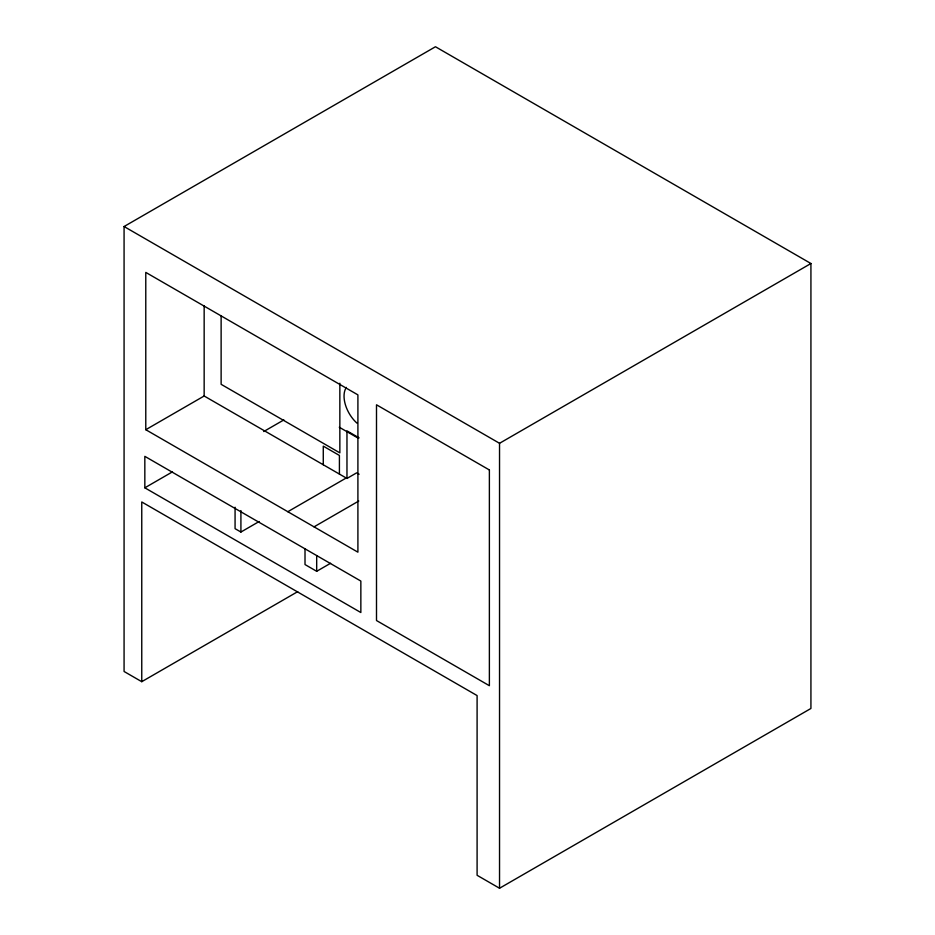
<?xml version="1.0" encoding="UTF-8"?>
<svg xmlns="http://www.w3.org/2000/svg" width="935" height="935" viewBox="0 0 935 935"><rect width="100%" height="100%" fill="white"/><g stroke="black" fill="none" stroke-linecap="round" stroke-linejoin="round"><path stroke-width="1.4" d="M124.074 226.527L435.465 46.75L810.926 263.518L810.926 708.473L499.535 888.25L477.095 875.289L477.095 695.57L141.758 501.966L141.758 681.685L124.074 671.482L124.074 226.527L499.535 443.295L810.926 263.518M145.778 429.703L357.906 552.176L357.906 394.874L145.778 272.401L145.778 429.703L204.157 395.996L346.967 478.44L356.691 472.829L359.122 474.22M144.832 487.813L360.852 612.53L360.852 581.067L144.832 456.35L144.832 487.813L172.449 471.859M263.74 431.538L283.854 419.92M235.071 507.226L235.071 528.672L240.914 532.038L259.159 521.508M287.816 511.714L346.195 477.995M314.043 526.849L358.759 501.031M305.009 548.822L305.009 564.553L316.684 571.297L330.593 563.267M141.758 681.685L297.692 591.656M359.087 437.872L346.967 430.871L346.967 478.44M339.276 427.237L358.187 438.153M499.535 443.295L499.535 888.25M339.849 383.233L339.849 452.867L221.127 384.32L221.127 316.135M339.417 474.08L339.417 455.45L323.276 446.135L323.276 464.765M316.684 555.565L316.684 571.297M240.914 510.592L240.914 532.038M204.157 305.687L204.157 395.996M357.03 423.193A24.766 14.306 60 0 1 346.394 387.394M489.379 469.966L376.501 404.797L376.501 620.536L489.379 685.706L489.379 469.966"/></g></svg>
